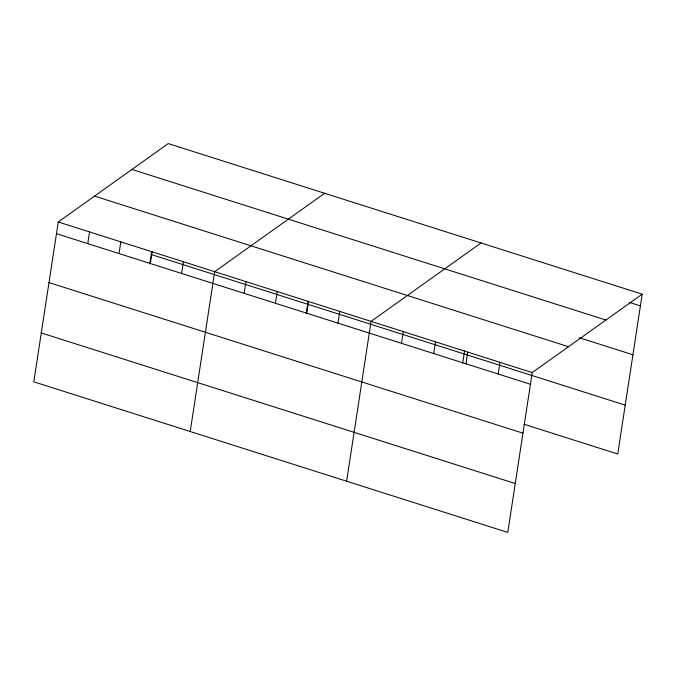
<?xml version="1.0" encoding="UTF-8"?>
<svg xmlns="http://www.w3.org/2000/svg" width="676" height="676" viewBox="0 0 676 676"><rect width="100%" height="100%" fill="white"/><g stroke="black" fill="none" stroke-linecap="round" stroke-linejoin="round"><path stroke-width="1.01" d="M58.263 221.981L33.8 381.822L507.769 532.418L532.223 372.577L642.2 294.178L168.231 143.582L58.263 221.981L532.223 372.577M87.753 243.63L89.545 231.919M119.035 253.568L120.827 241.864M149.819 263.902L151.728 251.455M150.317 263.505L152.108 251.802M181.599 273.442L183.39 261.739M190.209 431.525L214.672 271.676L324.641 193.277M244.163 293.325L245.954 281.622M275.445 303.262L277.228 291.559M306.228 313.596L308.138 301.15M306.718 313.199L308.51 301.496M338 323.145L339.791 311.433M346.619 481.219L371.073 321.379L481.05 242.971M401.519 343.324L403.31 331.612M433.747 353.565L435.538 341.853M462.637 363.291L464.547 350.844M465.975 363.806L467.767 352.095M498.204 374.039L499.995 362.336M642.2 294.178L617.737 454.018L523.985 424.224M629.669 302.468L640.409 305.882M131.938 169.456L605.907 320.044M579.214 337.696L632.93 354.765M94.547 196.108L568.516 346.704M151.255 254.539L625.224 405.135M56.471 233.693L530.432 384.281M48.985 282.576L522.954 433.164M41.278 332.938L515.247 483.534"/></g></svg>
